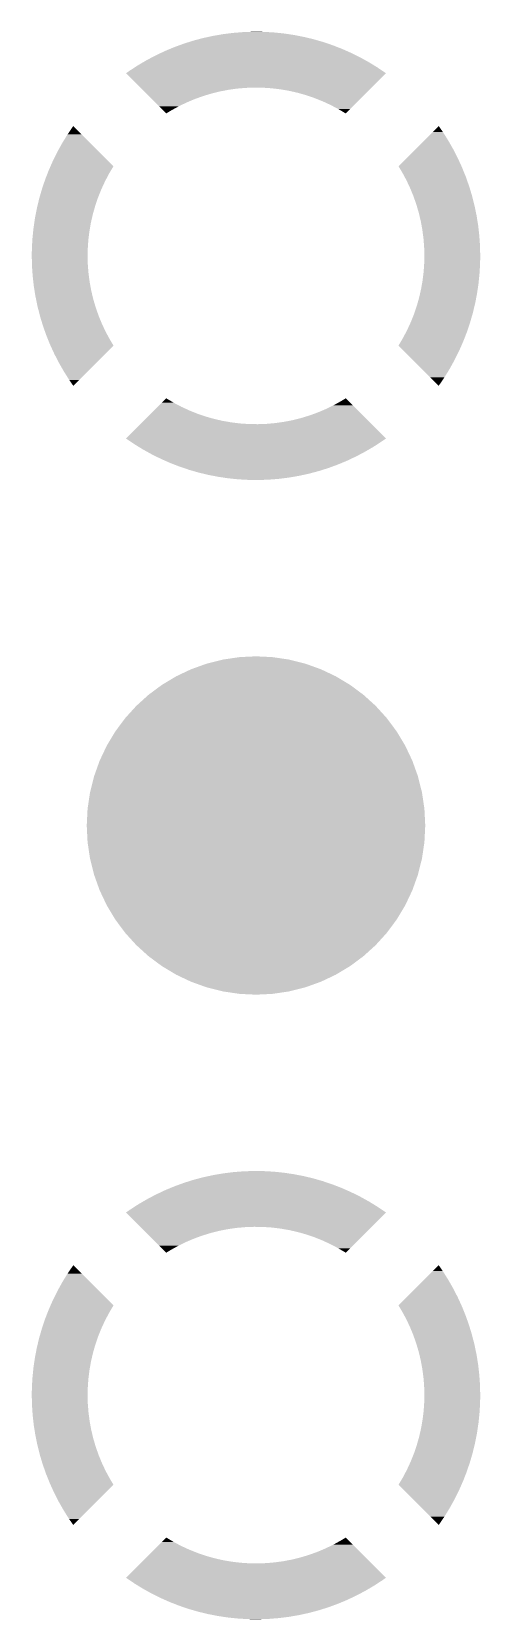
# Model space of a CAD drawing. Extents: x 295 to 953, y 10 to 290.
# Drawn here: x 513.06 to 515.06, y 168.39 to 175.47 of the extents above; entities that cross this region are included whole.
import ezdxf

# ---------------------------------------------------------------- set-up
doc = ezdxf.new("R2010")
doc.units = 0
doc.header["$LTSCALE"] = 5
doc.header["$MEASUREMENT"] = 0
doc.layers.get('0').update_dxf_attribs({"linetype": 'CONTINUOUS', "lineweight": 25})

msp = doc.modelspace()

# ---------------------------------------------------------------- linework, layer by layer
at = {"const_width": 0.7544}
msp.add_lwpolyline([(513.6825, 171.9333, 1), (514.4369, 171.9333, 1)], format="xyb", close=True, dxfattribs=at)
for points in [[(513.6947, 175.4038), (513.7199, 175.413), (514.424, 175.4038), (514.4002, 175.413)], [(513.7199, 175.413), (513.737, 175.4193), (514.4002, 175.413), (514.3816, 175.4193)], [(513.737, 175.4193), (513.7627, 175.4274), (514.3816, 175.4193), (514.3575, 175.4274)], [(513.7627, 175.4274), (513.78, 175.4329), (514.3575, 175.4274), (514.3385, 175.4329)], [(513.78, 175.4329), (513.8062, 175.4399), (514.3385, 175.4329), (514.3142, 175.4399)], [(513.8062, 175.4399), (513.8235, 175.4445), (514.3142, 175.4399), (514.2948, 175.4445)], [(513.8235, 175.4445), (513.8502, 175.4503), (514.2948, 175.4445), (514.2703, 175.4503)], [(513.8502, 175.4503), (513.8675, 175.4541), (514.2703, 175.4503), (514.2505, 175.4541)], [(513.8675, 175.4541), (513.8947, 175.4588), (514.2505, 175.4541), (514.2261, 175.4588)], [(513.8947, 175.4588), (513.9119, 175.4618), (514.2261, 175.4588), (514.2057, 175.4618)], [(513.9119, 175.4618), (513.9399, 175.4653), (514.2057, 175.4618), (514.1815, 175.4653)], [(513.9399, 175.4653), (513.9567, 175.4675), (514.1815, 175.4653), (514.1603, 175.4675)], [(513.9567, 175.4675), (513.9858, 175.4698), (514.1603, 175.4675), (514.1367, 175.4698)], [(513.9858, 175.4698), (514.0016, 175.4711), (514.1367, 175.4698), (514.1133, 175.4711)], [(514.0016, 175.4711), (514.0347, 175.4723), (514.1133, 175.4711), (514.0917, 175.4723)], [(514.0347, 175.4723), (514.0466, 175.4727), (514.0917, 175.4723), (514.0466, 175.4727)], [(513.5566, 175.3367), (513.5726, 175.346), (514.5632, 175.3367), (514.5463, 175.346)], [(513.5726, 175.346), (513.5961, 175.3585), (514.5463, 175.346), (514.5238, 175.3585)], [(513.5961, 175.3585), (513.6124, 175.3671), (514.5238, 175.3585), (514.5064, 175.3671)], [(513.6124, 175.3671), (513.6365, 175.3785), (514.5064, 175.3671), (514.4834, 175.3785)], [(513.6365, 175.3785), (513.6531, 175.3864), (514.4834, 175.3785), (514.4656, 175.3864)], [(513.6531, 175.3864), (513.6778, 175.3967), (514.4656, 175.3864), (514.4422, 175.3967)], [(513.6778, 175.3967), (513.6947, 175.4038), (514.4422, 175.3967), (514.424, 175.4038)], [(513.4805, 175.2878), (513.4959, 175.2986), (514.6389, 175.2878), (514.623, 175.2986)], [(513.5445, 175.2238), (513.4805, 175.2878), (514.5749, 175.2238), (514.6389, 175.2878)], [(513.4959, 175.2986), (513.5182, 175.3131), (514.623, 175.2986), (514.6016, 175.3131)], [(513.5182, 175.3131), (513.5337, 175.3232), (514.6016, 175.3131), (514.5852, 175.3232)], [(513.5337, 175.3232), (513.5566, 175.3367), (514.5852, 175.3232), (514.5632, 175.3367)], [(513.5459, 175.2224), (513.5445, 175.2238), (514.0128, 175.2224), (514.0518, 175.2238)], [(513.5493, 175.219), (513.5459, 175.2224), (513.9739, 175.219), (514.0128, 175.2224)], [(513.5548, 175.2135), (513.5493, 175.219), (513.9352, 175.2135), (513.9739, 175.219)], [(513.5623, 175.206), (513.5548, 175.2135), (513.8969, 175.206), (513.9352, 175.2135)], [(513.5717, 175.1965), (513.5623, 175.206), (513.859, 175.1965), (513.8969, 175.206)], [(514.0909, 175.2232), (514.0518, 175.2238), (514.5743, 175.2232), (514.5749, 175.2238)], [(514.1298, 175.2206), (514.0909, 175.2232), (514.5717, 175.2206), (514.5743, 175.2232)], [(514.1686, 175.2159), (514.1298, 175.2206), (514.567, 175.2159), (514.5717, 175.2206)], [(514.2071, 175.2093), (514.1686, 175.2159), (514.5604, 175.2093), (514.567, 175.2159)], [(514.2452, 175.2006), (514.2071, 175.2093), (514.5517, 175.2006), (514.5604, 175.2093)], [(514.2827, 175.19), (514.2452, 175.2006), (514.5411, 175.19), (514.5517, 175.2006)], [(513.5831, 175.1851), (513.5717, 175.1965), (513.8217, 175.1851), (513.859, 175.1965)], [(513.5965, 175.1718), (513.5831, 175.1851), (513.785, 175.1718), (513.8217, 175.1851)], [(513.6117, 175.1566), (513.5965, 175.1718), (513.749, 175.1566), (513.785, 175.1718)], [(513.6288, 175.1395), (513.6117, 175.1566), (513.7139, 175.1395), (513.749, 175.1566)], [(513.6477, 175.1206), (513.6288, 175.1395), (513.6797, 175.1206), (513.7139, 175.1395)], [(514.3197, 175.1774), (514.2827, 175.19), (514.5285, 175.1774), (514.5411, 175.19)], [(514.356, 175.1629), (514.3197, 175.1774), (514.514, 175.1629), (514.5285, 175.1774)], [(514.3914, 175.1466), (514.356, 175.1629), (514.4977, 175.1466), (514.514, 175.1629)], [(514.426, 175.1284), (514.3914, 175.1466), (514.4795, 175.1284), (514.4977, 175.1466)], [(513.6598, 175.1085), (513.6477, 175.1206), (513.6598, 175.1085), (513.6797, 175.1206)], [(514.4596, 175.1085), (514.426, 175.1284), (514.4596, 175.1085), (514.4795, 175.1284)], [(513.1963, 174.9768), (513.2199, 175.0152), (513.3209, 174.9768), (513.2825, 175.0152)], [(513.2199, 175.0152), (513.2452, 175.0525), (513.2825, 175.0152), (513.2452, 175.0525)], [(514.8098, 174.9881), (514.8479, 175.0262), (514.9164, 174.9881), (514.8923, 175.0262)], [(514.8479, 175.0262), (514.8742, 175.0525), (514.8923, 175.0262), (514.8742, 175.0525)], [(513.1545, 174.897), (513.1745, 174.9374), (513.4007, 174.897), (513.3603, 174.9374)], [(513.1745, 174.9374), (513.1963, 174.9768), (513.3603, 174.9374), (513.3209, 174.9768)], [(514.7305, 174.9089), (514.7706, 174.949), (514.9593, 174.9089), (514.9387, 174.949)], [(514.7706, 174.949), (514.8098, 174.9881), (514.9387, 174.949), (514.9164, 174.9881)], [(513.13, 174.8396), (513.1363, 174.8558), (513.4046, 174.8396), (513.4142, 174.8558)], [(513.1363, 174.8558), (513.144, 174.8732), (513.4142, 174.8558), (513.4245, 174.8732)], [(513.144, 174.8732), (513.1545, 174.897), (513.4245, 174.8732), (513.4007, 174.897)], [(514.6949, 174.8732), (514.7305, 174.9089), (514.9756, 174.8732), (514.9593, 174.9089)], [(514.6981, 174.8679), (514.6949, 174.8732), (514.978, 174.8679), (514.9756, 174.8732)], [(514.7109, 174.8465), (514.6981, 174.8679), (514.9866, 174.8465), (514.978, 174.8679)], [(513.1056, 174.7711), (513.117, 174.805), (513.3708, 174.7711), (513.3864, 174.805)], [(513.117, 174.805), (513.12, 174.8138), (513.3864, 174.805), (513.391, 174.8138)], [(513.12, 174.8138), (513.13, 174.8396), (513.391, 174.8138), (513.4046, 174.8396)], [(514.7219, 174.8261), (514.7109, 174.8465), (514.9949, 174.8261), (514.9866, 174.8465)], [(514.7295, 174.8121), (514.7219, 174.8261), (514.9998, 174.8121), (514.9949, 174.8261)], [(514.743, 174.7836), (514.7295, 174.8121), (515.0098, 174.7836), (514.9998, 174.8121)], [(514.7462, 174.7768), (514.743, 174.7836), (515.0119, 174.7768), (515.0098, 174.7836)], [(514.761, 174.7407), (514.7462, 174.7768), (515.0228, 174.7407), (515.0119, 174.7768)], [(513.0856, 174.6963), (513.0931, 174.7278), (513.343, 174.6963), (513.3537, 174.7278)], [(513.0931, 174.7278), (513.0947, 174.7333), (513.3537, 174.7278), (513.3556, 174.7333)], [(513.0947, 174.7333), (513.1052, 174.7696), (513.3556, 174.7333), (513.3701, 174.7696)], [(513.1052, 174.7696), (513.1056, 174.7711), (513.3701, 174.7696), (513.3708, 174.7711)], [(514.7611, 174.7404), (514.761, 174.7407), (515.0228, 174.7404), (515.0228, 174.7407)], [(514.774, 174.7038), (514.7611, 174.7404), (515.0321, 174.7038), (515.0228, 174.7404)], [(513.0714, 174.6207), (513.0742, 174.6397), (513.3237, 174.6207), (513.3281, 174.6397)], [(513.0742, 174.6397), (513.0778, 174.6588), (513.3281, 174.6397), (513.3324, 174.6588)], [(513.0778, 174.6588), (513.0827, 174.684), (513.3324, 174.6588), (513.3395, 174.684)], [(513.0827, 174.684), (513.0856, 174.6963), (513.3395, 174.684), (513.343, 174.6963)], [(514.7761, 174.6967), (514.774, 174.7038), (515.0339, 174.6967), (515.0321, 174.7038)], [(514.785, 174.6664), (514.7761, 174.6967), (515.0401, 174.6664), (515.0339, 174.6967)], [(514.7883, 174.6526), (514.785, 174.6664), (515.043, 174.6526), (515.0401, 174.6664)], [(514.7941, 174.6284), (514.7883, 174.6526), (515.0468, 174.6284), (515.043, 174.6526)], [(513.0632, 174.5503), (513.0664, 174.5822), (513.3132, 174.5503), (513.3171, 174.5822)], [(513.0664, 174.5822), (513.0677, 174.5951), (513.3171, 174.5822), (513.3193, 174.5951)], [(513.0677, 174.5951), (513.0714, 174.6207), (513.3193, 174.5951), (513.3237, 174.6207)], [(514.7978, 174.6081), (514.7941, 174.6284), (515.0501, 174.6081), (515.0468, 174.6284)], [(514.8011, 174.59), (514.7978, 174.6081), (515.0521, 174.59), (515.0501, 174.6081)], [(514.8046, 174.5633), (514.8011, 174.59), (515.0551, 174.5633), (515.0521, 174.59)], [(513.0602, 174.4733), (513.0607, 174.5045), (513.3091, 174.4733), (513.3098, 174.5045)], [(513.0607, 174.5053), (513.0628, 174.5434), (513.3098, 174.5053), (513.3124, 174.5434)], [(513.0607, 174.5045), (513.0607, 174.5053), (513.3098, 174.5045), (513.3098, 174.5053)], [(513.0628, 174.5434), (513.0632, 174.5503), (513.3124, 174.5434), (513.3132, 174.5503)], [(514.8062, 174.5513), (514.8046, 174.5633), (515.0559, 174.5513), (515.0551, 174.5633)], [(514.8088, 174.5184), (514.8062, 174.5513), (515.0582, 174.5184), (515.0559, 174.5513)], [(514.8092, 174.5123), (514.8088, 174.5184), (515.0583, 174.5123), (515.0582, 174.5184)], [(514.8103, 174.4733), (514.8092, 174.5123), (515.0592, 174.4733), (515.0583, 174.5123)], [(513.0611, 174.4343), (513.0602, 174.4733), (513.3101, 174.4343), (513.3091, 174.4733)], [(513.0612, 174.4283), (513.0611, 174.4343), (513.3106, 174.4283), (513.3101, 174.4343)], [(513.0635, 174.3953), (513.0612, 174.4283), (513.3132, 174.3953), (513.3106, 174.4283)], [(514.807, 174.4032), (514.8096, 174.4413), (515.0566, 174.4032), (515.0587, 174.4413)], [(514.8096, 174.4421), (514.8103, 174.4733), (515.0587, 174.4421), (515.0592, 174.4733)], [(514.8096, 174.4413), (514.8096, 174.4421), (515.0587, 174.4413), (515.0587, 174.4421)], [(513.0643, 174.3833), (513.0635, 174.3953), (513.3148, 174.3833), (513.3132, 174.3953)], [(513.0673, 174.3566), (513.0643, 174.3833), (513.3183, 174.3566), (513.3148, 174.3833)], [(513.0693, 174.3385), (513.0673, 174.3566), (513.3216, 174.3385), (513.3183, 174.3566)], [(514.7956, 174.3259), (514.8001, 174.3515), (515.048, 174.3259), (515.0517, 174.3515)], [(514.8001, 174.3515), (514.8023, 174.3644), (515.0517, 174.3515), (515.053, 174.3644)], [(514.8023, 174.3644), (514.8062, 174.3963), (515.053, 174.3644), (515.0562, 174.3963)], [(514.8062, 174.3963), (514.807, 174.4032), (515.0562, 174.3963), (515.0566, 174.4032)], [(513.0726, 174.3182), (513.0693, 174.3385), (513.3253, 174.3182), (513.3216, 174.3385)], [(513.0764, 174.294), (513.0726, 174.3182), (513.3311, 174.294), (513.3253, 174.3182)], [(513.0793, 174.2802), (513.0764, 174.294), (513.3344, 174.2802), (513.3311, 174.294)], [(514.7799, 174.2626), (514.787, 174.2878), (515.0367, 174.2626), (515.0416, 174.2878)], [(514.787, 174.2878), (514.7913, 174.3069), (515.0416, 174.2878), (515.0452, 174.3069)], [(514.7913, 174.3069), (514.7956, 174.3259), (515.0452, 174.3069), (515.048, 174.3259)], [(513.0855, 174.2499), (513.0793, 174.2802), (513.3433, 174.2499), (513.3344, 174.2802)], [(513.0873, 174.2428), (513.0855, 174.2499), (513.3454, 174.2428), (513.3433, 174.2499)], [(513.0966, 174.2062), (513.0873, 174.2428), (513.3583, 174.2062), (513.3454, 174.2428)], [(514.7493, 174.177), (514.7638, 174.2133), (515.0142, 174.177), (515.0247, 174.2133)], [(514.7638, 174.2133), (514.7657, 174.2188), (515.0247, 174.2133), (515.0262, 174.2188)], [(514.7657, 174.2188), (514.7764, 174.2503), (515.0262, 174.2188), (515.0338, 174.2503)], [(514.7764, 174.2503), (514.7799, 174.2626), (515.0338, 174.2503), (515.0367, 174.2626)], [(513.0966, 174.2059), (513.0966, 174.2062), (513.3584, 174.2059), (513.3583, 174.2062)], [(513.1075, 174.1698), (513.0966, 174.2059), (513.3732, 174.1698), (513.3584, 174.2059)], [(513.1096, 174.163), (513.1075, 174.1698), (513.3764, 174.163), (513.3732, 174.1698)], [(513.1196, 174.1345), (513.1096, 174.163), (513.3899, 174.1345), (513.3764, 174.163)], [(514.7284, 174.1328), (514.733, 174.1416), (514.9994, 174.1328), (515.0023, 174.1416)], [(514.733, 174.1416), (514.7486, 174.1755), (515.0023, 174.1416), (515.0138, 174.1755)], [(514.7486, 174.1755), (514.7493, 174.177), (515.0138, 174.1755), (515.0142, 174.177)], [(513.1245, 174.1205), (513.1196, 174.1345), (513.3975, 174.1205), (513.3899, 174.1345)], [(513.1328, 174.1001), (513.1245, 174.1205), (513.4085, 174.1001), (513.3975, 174.1205)], [(513.1414, 174.0787), (513.1328, 174.1001), (513.4213, 174.0787), (513.4085, 174.1001)], [(513.1438, 174.0734), (513.1414, 174.0787), (513.4245, 174.0734), (513.4213, 174.0787)], [(513.1601, 174.0377), (513.1438, 174.0734), (513.3889, 174.0377), (513.4245, 174.0734)], [(514.6949, 174.0734), (514.7052, 174.0908), (514.9754, 174.0734), (514.9831, 174.0908)], [(514.7187, 174.0496), (514.6949, 174.0734), (514.9649, 174.0496), (514.9754, 174.0734)], [(514.7052, 174.0908), (514.7148, 174.107), (514.9831, 174.0908), (514.9894, 174.107)], [(514.7148, 174.107), (514.7284, 174.1328), (514.9894, 174.107), (514.9994, 174.1328)], [(513.1806, 173.9976), (513.1601, 174.0377), (513.3488, 173.9976), (513.3889, 174.0377)], [(513.203, 173.9585), (513.1806, 173.9976), (513.3096, 173.9585), (513.3488, 173.9976)], [(514.7591, 174.0092), (514.7187, 174.0496), (514.9449, 174.0092), (514.9649, 174.0496)], [(514.7985, 173.9698), (514.7591, 174.0092), (514.9231, 173.9698), (514.9449, 174.0092)], [(513.2271, 173.9204), (513.203, 173.9585), (513.2715, 173.9204), (513.3096, 173.9585)], [(514.8369, 173.9314), (514.7985, 173.9698), (514.8995, 173.9314), (514.9231, 173.9698)], [(514.8742, 173.8941), (514.8369, 173.9314), (514.8742, 173.8941), (514.8995, 173.9314)], [(513.2452, 173.8941), (513.2271, 173.9204), (513.2452, 173.8941), (513.2715, 173.9204)], [(513.6054, 173.7837), (513.6217, 173.8), (513.7634, 173.7837), (513.7279, 173.8)], [(513.6217, 173.8), (513.6399, 173.8182), (513.7279, 173.8), (513.6934, 173.8182)], [(513.6399, 173.8182), (513.6598, 173.8381), (513.6934, 173.8182), (513.6598, 173.8381)], [(514.3344, 173.7748), (514.3704, 173.79), (514.5229, 173.7748), (514.5077, 173.79)], [(514.3704, 173.79), (514.4055, 173.8071), (514.5077, 173.79), (514.4906, 173.8071)], [(514.4055, 173.8071), (514.4397, 173.826), (514.4906, 173.8071), (514.4717, 173.826)], [(514.4397, 173.826), (514.4596, 173.8381), (514.4717, 173.826), (514.4596, 173.8381)], [(513.4804, 173.6588), (513.5444, 173.7228), (514.6389, 173.6588), (514.5749, 173.7228)], [(513.5444, 173.7228), (513.5451, 173.7234), (514.0676, 173.7228), (514.0285, 173.7234)], [(513.5451, 173.7234), (513.5477, 173.726), (514.0285, 173.7234), (513.9896, 173.726)], [(513.5477, 173.726), (513.5524, 173.7307), (513.9896, 173.726), (513.9508, 173.7307)], [(513.5524, 173.7307), (513.559, 173.7373), (513.9508, 173.7307), (513.9123, 173.7373)], [(513.559, 173.7373), (513.5677, 173.746), (513.9123, 173.7373), (513.8742, 173.746)], [(513.5677, 173.746), (513.5783, 173.7566), (513.8742, 173.746), (513.8367, 173.7566)], [(513.5783, 173.7566), (513.5909, 173.7692), (513.8367, 173.7566), (513.7997, 173.7692)], [(513.5909, 173.7692), (513.6054, 173.7837), (513.7997, 173.7692), (513.7634, 173.7837)], [(514.0676, 173.7228), (514.1066, 173.7242), (514.5749, 173.7228), (514.5735, 173.7242)], [(514.1066, 173.7242), (514.1455, 173.7277), (514.5735, 173.7242), (514.5701, 173.7277)], [(514.1455, 173.7277), (514.1841, 173.7331), (514.5701, 173.7277), (514.5646, 173.7331)], [(514.1841, 173.7331), (514.2225, 173.7406), (514.5646, 173.7331), (514.5571, 173.7406)], [(514.2225, 173.7406), (514.2604, 173.7501), (514.5571, 173.7406), (514.5477, 173.7501)], [(514.2604, 173.7501), (514.2977, 173.7615), (514.5477, 173.7501), (514.5362, 173.7615)], [(514.2977, 173.7615), (514.3344, 173.7748), (514.5362, 173.7615), (514.5229, 173.7748)], [(513.4964, 173.648), (513.4804, 173.6588), (514.6234, 173.648), (514.6389, 173.6588)], [(513.5178, 173.6335), (513.4964, 173.648), (514.6012, 173.6335), (514.6234, 173.648)], [(513.5342, 173.6234), (513.5178, 173.6335), (514.5857, 173.6234), (514.6012, 173.6335)], [(513.5562, 173.6099), (513.5342, 173.6234), (514.5627, 173.6099), (514.5857, 173.6234)], [(513.5731, 173.6006), (513.5562, 173.6099), (514.5468, 173.6006), (514.5627, 173.6099)], [(513.5956, 173.5881), (513.5731, 173.6006), (514.5233, 173.5881), (514.5468, 173.6006)], [(513.613, 173.5795), (513.5956, 173.5881), (514.507, 173.5795), (514.5233, 173.5881)], [(513.636, 173.5681), (513.613, 173.5795), (514.4829, 173.5681), (514.507, 173.5795)], [(513.6538, 173.5602), (513.636, 173.5681), (514.4663, 173.5602), (514.4829, 173.5681)], [(513.6772, 173.5499), (513.6538, 173.5602), (514.4416, 173.5499), (514.4663, 173.5602)], [(513.6954, 173.5428), (513.6772, 173.5499), (514.4247, 173.5428), (514.4416, 173.5499)], [(513.7192, 173.5336), (513.6954, 173.5428), (514.3995, 173.5336), (514.4247, 173.5428)], [(513.7378, 173.5273), (513.7192, 173.5336), (514.3824, 173.5273), (514.3995, 173.5336)], [(513.7619, 173.5192), (513.7378, 173.5273), (514.3567, 173.5192), (514.3824, 173.5273)], [(513.7809, 173.5137), (513.7619, 173.5192), (514.3394, 173.5137), (514.3567, 173.5192)], [(513.8052, 173.5068), (513.7809, 173.5137), (514.3132, 173.5068), (514.3394, 173.5137)], [(513.8246, 173.5021), (513.8052, 173.5068), (514.2959, 173.5021), (514.3132, 173.5068)], [(513.849, 173.4963), (513.8246, 173.5021), (514.2692, 173.4963), (514.2959, 173.5021)], [(513.8689, 173.4925), (513.849, 173.4963), (514.2518, 173.4925), (514.2692, 173.4963)], [(513.8933, 173.4878), (513.8689, 173.4925), (514.2246, 173.4878), (514.2518, 173.4925)], [(513.9137, 173.4848), (513.8933, 173.4878), (514.2074, 173.4848), (514.2246, 173.4878)], [(513.9379, 173.4813), (513.9137, 173.4848), (514.1795, 173.4813), (514.2074, 173.4848)], [(513.9591, 173.4791), (513.9379, 173.4813), (514.1627, 173.4791), (514.1795, 173.4813)], [(513.9827, 173.4768), (513.9591, 173.4791), (514.1336, 173.4768), (514.1627, 173.4791)], [(514.0061, 173.4755), (513.9827, 173.4768), (514.1178, 173.4755), (514.1336, 173.4768)], [(514.0277, 173.4743), (514.0061, 173.4755), (514.0847, 173.4743), (514.1178, 173.4755)], [(514.0728, 173.4739), (514.0277, 173.4743), (514.0728, 173.4739), (514.0847, 173.4743)], [(513.9399, 170.3853), (513.9567, 170.3875), (514.1815, 170.3853), (514.1603, 170.3875)], [(513.9567, 170.3875), (513.9858, 170.3898), (514.1603, 170.3875), (514.1367, 170.3898)], [(513.9858, 170.3898), (514.0016, 170.3911), (514.1367, 170.3898), (514.1133, 170.3911)], [(514.0016, 170.3911), (514.0347, 170.3923), (514.1133, 170.3911), (514.0917, 170.3923)], [(514.0347, 170.3923), (514.0466, 170.3927), (514.0917, 170.3923), (514.0466, 170.3927)], [(513.6531, 170.3064), (513.6778, 170.3167), (514.4656, 170.3064), (514.4422, 170.3167)], [(513.6778, 170.3167), (513.6947, 170.3238), (514.4422, 170.3167), (514.424, 170.3238)], [(513.6947, 170.3238), (513.7199, 170.333), (514.424, 170.3238), (514.4002, 170.333)], [(513.7199, 170.333), (513.737, 170.3393), (514.4002, 170.333), (514.3816, 170.3393)], [(513.737, 170.3393), (513.7627, 170.3474), (514.3816, 170.3393), (514.3575, 170.3474)], [(513.7627, 170.3474), (513.78, 170.3529), (514.3575, 170.3474), (514.3385, 170.3529)], [(513.78, 170.3529), (513.8062, 170.3599), (514.3385, 170.3529), (514.3142, 170.3599)], [(513.8062, 170.3599), (513.8235, 170.3645), (514.3142, 170.3599), (514.2948, 170.3645)], [(513.8235, 170.3645), (513.8502, 170.3703), (514.2948, 170.3645), (514.2703, 170.3703)], [(513.8502, 170.3703), (513.8675, 170.3741), (514.2703, 170.3703), (514.2505, 170.3741)], [(513.8675, 170.3741), (513.8947, 170.3788), (514.2505, 170.3741), (514.2261, 170.3788)], [(513.8947, 170.3788), (513.9119, 170.3818), (514.2261, 170.3788), (514.2057, 170.3818)], [(513.9119, 170.3818), (513.9399, 170.3853), (514.2057, 170.3818), (514.1815, 170.3853)], [(513.5337, 170.2432), (513.5566, 170.2567), (514.5852, 170.2432), (514.5632, 170.2567)], [(513.5566, 170.2567), (513.5726, 170.266), (514.5632, 170.2567), (514.5463, 170.266)], [(513.5726, 170.266), (513.5961, 170.2785), (514.5463, 170.266), (514.5238, 170.2785)], [(513.5961, 170.2785), (513.6124, 170.2871), (514.5238, 170.2785), (514.5064, 170.2871)], [(513.6124, 170.2871), (513.6365, 170.2985), (514.5064, 170.2871), (514.4834, 170.2985)], [(513.6365, 170.2985), (513.6531, 170.3064), (514.4834, 170.2985), (514.4656, 170.3064)], [(513.4805, 170.2078), (513.4959, 170.2186), (514.6389, 170.2078), (514.623, 170.2186)], [(513.5445, 170.1438), (513.4805, 170.2078), (514.5749, 170.1438), (514.6389, 170.2078)], [(513.4959, 170.2186), (513.5182, 170.2331), (514.623, 170.2186), (514.6016, 170.2331)], [(513.5182, 170.2331), (513.5337, 170.2432), (514.6016, 170.2331), (514.5852, 170.2432)], [(513.5459, 170.1424), (513.5445, 170.1438), (514.0128, 170.1424), (514.0518, 170.1438)], [(513.5493, 170.139), (513.5459, 170.1424), (513.9739, 170.139), (514.0128, 170.1424)], [(513.5548, 170.1335), (513.5493, 170.139), (513.9352, 170.1335), (513.9739, 170.139)], [(513.5623, 170.126), (513.5548, 170.1335), (513.8969, 170.126), (513.9352, 170.1335)], [(513.5717, 170.1165), (513.5623, 170.126), (513.859, 170.1165), (513.8969, 170.126)], [(513.5831, 170.1051), (513.5717, 170.1165), (513.8217, 170.1051), (513.859, 170.1165)], [(513.5965, 170.0918), (513.5831, 170.1051), (513.785, 170.0918), (513.8217, 170.1051)], [(514.0909, 170.1432), (514.0518, 170.1438), (514.5743, 170.1432), (514.5749, 170.1438)], [(514.1298, 170.1406), (514.0909, 170.1432), (514.5717, 170.1406), (514.5743, 170.1432)], [(514.1686, 170.1359), (514.1298, 170.1406), (514.567, 170.1359), (514.5717, 170.1406)], [(514.2071, 170.1293), (514.1686, 170.1359), (514.5604, 170.1293), (514.567, 170.1359)], [(514.2452, 170.1206), (514.2071, 170.1293), (514.5517, 170.1206), (514.5604, 170.1293)], [(514.2827, 170.11), (514.2452, 170.1206), (514.5411, 170.11), (514.5517, 170.1206)], [(514.3197, 170.0974), (514.2827, 170.11), (514.5285, 170.0974), (514.5411, 170.11)], [(513.6117, 170.0766), (513.5965, 170.0918), (513.749, 170.0766), (513.785, 170.0918)], [(513.6288, 170.0595), (513.6117, 170.0766), (513.7139, 170.0595), (513.749, 170.0766)], [(513.6477, 170.0406), (513.6288, 170.0595), (513.6797, 170.0406), (513.7139, 170.0595)], [(513.6598, 170.0285), (513.6477, 170.0406), (513.6598, 170.0285), (513.6797, 170.0406)], [(514.356, 170.0829), (514.3197, 170.0974), (514.514, 170.0829), (514.5285, 170.0974)], [(514.3914, 170.0666), (514.356, 170.0829), (514.4977, 170.0666), (514.514, 170.0829)], [(514.426, 170.0484), (514.3914, 170.0666), (514.4795, 170.0484), (514.4977, 170.0666)], [(514.4596, 170.0285), (514.426, 170.0484), (514.4596, 170.0285), (514.4795, 170.0484)], [(513.2199, 169.9352), (513.2452, 169.9725), (513.2825, 169.9352), (513.2452, 169.9725)], [(514.8479, 169.9462), (514.8742, 169.9725), (514.8923, 169.9462), (514.8742, 169.9725)], [(513.1745, 169.8574), (513.1963, 169.8968), (513.3603, 169.8574), (513.3209, 169.8968)], [(513.1963, 169.8968), (513.2199, 169.9352), (513.3209, 169.8968), (513.2825, 169.9352)], [(514.7706, 169.869), (514.8098, 169.9081), (514.9387, 169.869), (514.9164, 169.9081)], [(514.8098, 169.9081), (514.8479, 169.9462), (514.9164, 169.9081), (514.8923, 169.9462)], [(513.1545, 169.817), (513.1745, 169.8574), (513.4007, 169.817), (513.3603, 169.8574)], [(514.6949, 169.7932), (514.7305, 169.8289), (514.9756, 169.7932), (514.9593, 169.8289)], [(514.7305, 169.8289), (514.7706, 169.869), (514.9593, 169.8289), (514.9387, 169.869)], [(513.12, 169.7338), (513.13, 169.7596), (513.391, 169.7338), (513.4046, 169.7596)], [(513.13, 169.7596), (513.1363, 169.7758), (513.4046, 169.7596), (513.4142, 169.7758)], [(513.1363, 169.7758), (513.144, 169.7932), (513.4142, 169.7758), (513.4245, 169.7932)], [(513.144, 169.7932), (513.1545, 169.817), (513.4245, 169.7932), (513.4007, 169.817)], [(514.6981, 169.7879), (514.6949, 169.7932), (514.978, 169.7879), (514.9756, 169.7932)], [(514.7109, 169.7665), (514.6981, 169.7879), (514.9866, 169.7665), (514.978, 169.7879)], [(514.7219, 169.7461), (514.7109, 169.7665), (514.9949, 169.7461), (514.9866, 169.7665)], [(513.0947, 169.6533), (513.1052, 169.6896), (513.3556, 169.6533), (513.3701, 169.6896)], [(513.1052, 169.6896), (513.1056, 169.6911), (513.3701, 169.6896), (513.3708, 169.6911)], [(513.1056, 169.6911), (513.117, 169.725), (513.3708, 169.6911), (513.3864, 169.725)], [(513.117, 169.725), (513.12, 169.7338), (513.3864, 169.725), (513.391, 169.7338)], [(514.7295, 169.7321), (514.7219, 169.7461), (514.9998, 169.7321), (514.9949, 169.7461)], [(514.743, 169.7036), (514.7295, 169.7321), (515.0098, 169.7036), (514.9998, 169.7321)], [(514.7462, 169.6968), (514.743, 169.7036), (515.0119, 169.6968), (515.0098, 169.7036)], [(514.761, 169.6607), (514.7462, 169.6968), (515.0228, 169.6607), (515.0119, 169.6968)], [(513.0827, 169.604), (513.0856, 169.6163), (513.3395, 169.604), (513.343, 169.6163)], [(513.0856, 169.6163), (513.0931, 169.6478), (513.343, 169.6163), (513.3537, 169.6478)], [(513.0931, 169.6478), (513.0947, 169.6533), (513.3537, 169.6478), (513.3556, 169.6533)], [(514.7611, 169.6604), (514.761, 169.6607), (515.0228, 169.6604), (515.0228, 169.6607)], [(514.774, 169.6238), (514.7611, 169.6604), (515.0321, 169.6238), (515.0228, 169.6604)], [(514.7761, 169.6167), (514.774, 169.6238), (515.0339, 169.6167), (515.0321, 169.6238)], [(514.785, 169.5864), (514.7761, 169.6167), (515.0401, 169.5864), (515.0339, 169.6167)], [(513.0677, 169.5151), (513.0714, 169.5407), (513.3193, 169.5151), (513.3237, 169.5407)], [(513.0714, 169.5407), (513.0742, 169.5597), (513.3237, 169.5407), (513.3281, 169.5597)], [(513.0742, 169.5597), (513.0778, 169.5788), (513.3281, 169.5597), (513.3324, 169.5788)], [(513.0778, 169.5788), (513.0827, 169.604), (513.3324, 169.5788), (513.3395, 169.604)], [(514.7883, 169.5726), (514.785, 169.5864), (515.043, 169.5726), (515.0401, 169.5864)], [(514.7941, 169.5484), (514.7883, 169.5726), (515.0468, 169.5484), (515.043, 169.5726)], [(514.7978, 169.5281), (514.7941, 169.5484), (515.0501, 169.5281), (515.0468, 169.5484)], [(513.0628, 169.4634), (513.0632, 169.4703), (513.3124, 169.4634), (513.3132, 169.4703)], [(513.0632, 169.4703), (513.0664, 169.5022), (513.3132, 169.4703), (513.3171, 169.5022)], [(513.0664, 169.5022), (513.0677, 169.5151), (513.3171, 169.5022), (513.3193, 169.5151)], [(514.8011, 169.51), (514.7978, 169.5281), (515.0521, 169.51), (515.0501, 169.5281)], [(514.8046, 169.4833), (514.8011, 169.51), (515.0551, 169.4833), (515.0521, 169.51)], [(514.8062, 169.4713), (514.8046, 169.4833), (515.0559, 169.4713), (515.0551, 169.4833)], [(514.8088, 169.4384), (514.8062, 169.4713), (515.0582, 169.4384), (515.0559, 169.4713)], [(513.0602, 169.3933), (513.0607, 169.4245), (513.3091, 169.3933), (513.3098, 169.4245)], [(513.0607, 169.4253), (513.0628, 169.4634), (513.3098, 169.4253), (513.3124, 169.4634)], [(513.0607, 169.4245), (513.0607, 169.4253), (513.3098, 169.4245), (513.3098, 169.4253)], [(514.8092, 169.4323), (514.8088, 169.4384), (515.0583, 169.4323), (515.0582, 169.4384)], [(514.8103, 169.3933), (514.8092, 169.4323), (515.0592, 169.3933), (515.0583, 169.4323)], [(513.0611, 169.3543), (513.0602, 169.3933), (513.3101, 169.3543), (513.3091, 169.3933)], [(513.0612, 169.3483), (513.0611, 169.3543), (513.3106, 169.3483), (513.3101, 169.3543)], [(513.0635, 169.3153), (513.0612, 169.3483), (513.3132, 169.3153), (513.3106, 169.3483)], [(514.807, 169.3232), (514.8096, 169.3613), (515.0566, 169.3232), (515.0587, 169.3613)], [(514.8096, 169.3621), (514.8103, 169.3933), (515.0587, 169.3621), (515.0592, 169.3933)], [(514.8096, 169.3613), (514.8096, 169.3621), (515.0587, 169.3613), (515.0587, 169.3621)], [(513.0643, 169.3033), (513.0635, 169.3153), (513.3148, 169.3033), (513.3132, 169.3153)], [(513.0673, 169.2766), (513.0643, 169.3033), (513.3183, 169.2766), (513.3148, 169.3033)], [(513.0693, 169.2585), (513.0673, 169.2766), (513.3216, 169.2585), (513.3183, 169.2766)], [(513.0726, 169.2382), (513.0693, 169.2585), (513.3253, 169.2382), (513.3216, 169.2585)], [(514.7956, 169.2459), (514.8001, 169.2715), (515.048, 169.2459), (515.0517, 169.2715)], [(514.8001, 169.2715), (514.8023, 169.2844), (515.0517, 169.2715), (515.053, 169.2844)], [(514.8023, 169.2844), (514.8062, 169.3163), (515.053, 169.2844), (515.0562, 169.3163)], [(514.8062, 169.3163), (514.807, 169.3232), (515.0562, 169.3163), (515.0566, 169.3232)], [(513.0764, 169.214), (513.0726, 169.2382), (513.3311, 169.214), (513.3253, 169.2382)], [(513.0793, 169.2002), (513.0764, 169.214), (513.3344, 169.2002), (513.3311, 169.214)], [(513.0855, 169.1699), (513.0793, 169.2002), (513.3433, 169.1699), (513.3344, 169.2002)], [(514.7799, 169.1826), (514.787, 169.2078), (515.0367, 169.1826), (515.0416, 169.2078)], [(514.787, 169.2078), (514.7913, 169.2269), (515.0416, 169.2078), (515.0452, 169.2269)], [(514.7913, 169.2269), (514.7956, 169.2459), (515.0452, 169.2269), (515.048, 169.2459)], [(513.0873, 169.1628), (513.0855, 169.1699), (513.3454, 169.1628), (513.3433, 169.1699)], [(513.0966, 169.1262), (513.0873, 169.1628), (513.3583, 169.1262), (513.3454, 169.1628)], [(513.0966, 169.1259), (513.0966, 169.1262), (513.3584, 169.1259), (513.3583, 169.1262)], [(513.1075, 169.0898), (513.0966, 169.1259), (513.3732, 169.0898), (513.3584, 169.1259)], [(514.7493, 169.097), (514.7638, 169.1333), (515.0142, 169.097), (515.0247, 169.1333)], [(514.7638, 169.1333), (514.7657, 169.1388), (515.0247, 169.1333), (515.0262, 169.1388)], [(514.7657, 169.1388), (514.7764, 169.1703), (515.0262, 169.1388), (515.0338, 169.1703)], [(514.7764, 169.1703), (514.7799, 169.1826), (515.0338, 169.1703), (515.0367, 169.1826)], [(513.1096, 169.083), (513.1075, 169.0898), (513.3764, 169.083), (513.3732, 169.0898)], [(513.1196, 169.0545), (513.1096, 169.083), (513.3899, 169.0545), (513.3764, 169.083)], [(513.1245, 169.0405), (513.1196, 169.0545), (513.3975, 169.0405), (513.3899, 169.0545)], [(514.7148, 169.027), (514.7284, 169.0528), (514.9894, 169.027), (514.9994, 169.0528)], [(514.7284, 169.0528), (514.733, 169.0616), (514.9994, 169.0528), (515.0023, 169.0616)], [(514.733, 169.0616), (514.7486, 169.0955), (515.0023, 169.0616), (515.0138, 169.0955)], [(514.7486, 169.0955), (514.7493, 169.097), (515.0138, 169.0955), (515.0142, 169.097)], [(513.1328, 169.0201), (513.1245, 169.0405), (513.4085, 169.0201), (513.3975, 169.0405)], [(513.1414, 168.9987), (513.1328, 169.0201), (513.4213, 168.9987), (513.4085, 169.0201)], [(513.1438, 168.9934), (513.1414, 168.9987), (513.4245, 168.9934), (513.4213, 168.9987)], [(513.1601, 168.9577), (513.1438, 168.9934), (513.3889, 168.9577), (513.4245, 168.9934)], [(514.6949, 168.9934), (514.7052, 169.0108), (514.9754, 168.9934), (514.9831, 169.0108)], [(514.7187, 168.9696), (514.6949, 168.9934), (514.9649, 168.9696), (514.9754, 168.9934)], [(514.7052, 169.0108), (514.7148, 169.027), (514.9831, 169.0108), (514.9894, 169.027)], [(513.1806, 168.9176), (513.1601, 168.9577), (513.3488, 168.9176), (513.3889, 168.9577)], [(513.203, 168.8785), (513.1806, 168.9176), (513.3096, 168.8785), (513.3488, 168.9176)], [(514.7591, 168.9292), (514.7187, 168.9696), (514.9449, 168.9292), (514.9649, 168.9696)], [(514.7985, 168.8898), (514.7591, 168.9292), (514.9231, 168.8898), (514.9449, 168.9292)], [(513.2271, 168.8404), (513.203, 168.8785), (513.2715, 168.8404), (513.3096, 168.8785)], [(513.2452, 168.8141), (513.2271, 168.8404), (513.2452, 168.8141), (513.2715, 168.8404)], [(514.8369, 168.8514), (514.7985, 168.8898), (514.8995, 168.8514), (514.9231, 168.8898)], [(514.8742, 168.8141), (514.8369, 168.8514), (514.8742, 168.8141), (514.8995, 168.8514)], [(513.5783, 168.6766), (513.5909, 168.6892), (513.8367, 168.6766), (513.7997, 168.6892)], [(513.5909, 168.6892), (513.6054, 168.7037), (513.7997, 168.6892), (513.7634, 168.7037)], [(513.6054, 168.7037), (513.6217, 168.72), (513.7634, 168.7037), (513.7279, 168.72)], [(513.6217, 168.72), (513.6399, 168.7382), (513.7279, 168.72), (513.6934, 168.7382)], [(513.6399, 168.7382), (513.6598, 168.7581), (513.6934, 168.7382), (513.6598, 168.7581)], [(514.2977, 168.6815), (514.3344, 168.6948), (514.5362, 168.6815), (514.5229, 168.6948)], [(514.3344, 168.6948), (514.3704, 168.71), (514.5229, 168.6948), (514.5077, 168.71)], [(514.3704, 168.71), (514.4055, 168.7271), (514.5077, 168.71), (514.4906, 168.7271)], [(514.4055, 168.7271), (514.4397, 168.746), (514.4906, 168.7271), (514.4717, 168.746)], [(514.4397, 168.746), (514.4596, 168.7581), (514.4717, 168.746), (514.4596, 168.7581)], [(513.4804, 168.5788), (513.5444, 168.6428), (514.6389, 168.5788), (514.5749, 168.6428)], [(513.5444, 168.6428), (513.5451, 168.6434), (514.0676, 168.6428), (514.0285, 168.6434)], [(513.5451, 168.6434), (513.5477, 168.646), (514.0285, 168.6434), (513.9896, 168.646)], [(513.5477, 168.646), (513.5524, 168.6507), (513.9896, 168.646), (513.9508, 168.6507)], [(513.5524, 168.6507), (513.559, 168.6573), (513.9508, 168.6507), (513.9123, 168.6573)], [(513.559, 168.6573), (513.5677, 168.666), (513.9123, 168.6573), (513.8742, 168.666)], [(513.5677, 168.666), (513.5783, 168.6766), (513.8742, 168.666), (513.8367, 168.6766)], [(514.0676, 168.6428), (514.1066, 168.6442), (514.5749, 168.6428), (514.5735, 168.6442)], [(514.1066, 168.6442), (514.1455, 168.6477), (514.5735, 168.6442), (514.5701, 168.6477)], [(514.1455, 168.6477), (514.1841, 168.6531), (514.5701, 168.6477), (514.5646, 168.6531)], [(514.1841, 168.6531), (514.2225, 168.6606), (514.5646, 168.6531), (514.5571, 168.6606)], [(514.2225, 168.6606), (514.2604, 168.6701), (514.5571, 168.6606), (514.5477, 168.6701)], [(514.2604, 168.6701), (514.2977, 168.6815), (514.5477, 168.6701), (514.5362, 168.6815)], [(513.4964, 168.568), (513.4804, 168.5788), (514.6234, 168.568), (514.6389, 168.5788)], [(513.5178, 168.5535), (513.4964, 168.568), (514.6012, 168.5535), (514.6234, 168.568)], [(513.5342, 168.5434), (513.5178, 168.5535), (514.5857, 168.5434), (514.6012, 168.5535)], [(513.5562, 168.5299), (513.5342, 168.5434), (514.5627, 168.5299), (514.5857, 168.5434)], [(513.5731, 168.5206), (513.5562, 168.5299), (514.5468, 168.5206), (514.5627, 168.5299)], [(513.5956, 168.5081), (513.5731, 168.5206), (514.5233, 168.5081), (514.5468, 168.5206)], [(513.613, 168.4995), (513.5956, 168.5081), (514.507, 168.4995), (514.5233, 168.5081)], [(513.636, 168.4881), (513.613, 168.4995), (514.4829, 168.4881), (514.507, 168.4995)], [(513.6538, 168.4802), (513.636, 168.4881), (514.4663, 168.4802), (514.4829, 168.4881)], [(513.6772, 168.4699), (513.6538, 168.4802), (514.4416, 168.4699), (514.4663, 168.4802)], [(513.6954, 168.4628), (513.6772, 168.4699), (514.4247, 168.4628), (514.4416, 168.4699)], [(513.7192, 168.4536), (513.6954, 168.4628), (514.3995, 168.4536), (514.4247, 168.4628)], [(513.7378, 168.4473), (513.7192, 168.4536), (514.3824, 168.4473), (514.3995, 168.4536)], [(513.7619, 168.4392), (513.7378, 168.4473), (514.3567, 168.4392), (514.3824, 168.4473)], [(513.7809, 168.4337), (513.7619, 168.4392), (514.3394, 168.4337), (514.3567, 168.4392)], [(513.8052, 168.4268), (513.7809, 168.4337), (514.3132, 168.4268), (514.3394, 168.4337)], [(513.8246, 168.4221), (513.8052, 168.4268), (514.2959, 168.4221), (514.3132, 168.4268)], [(513.849, 168.4163), (513.8246, 168.4221), (514.2692, 168.4163), (514.2959, 168.4221)], [(513.8689, 168.4125), (513.849, 168.4163), (514.2518, 168.4125), (514.2692, 168.4163)], [(513.8933, 168.4078), (513.8689, 168.4125), (514.2246, 168.4078), (514.2518, 168.4125)], [(513.9137, 168.4048), (513.8933, 168.4078), (514.2074, 168.4048), (514.2246, 168.4078)], [(513.9379, 168.4013), (513.9137, 168.4048), (514.1795, 168.4013), (514.2074, 168.4048)], [(513.9591, 168.3991), (513.9379, 168.4013), (514.1627, 168.3991), (514.1795, 168.4013)], [(513.9827, 168.3968), (513.9591, 168.3991), (514.1336, 168.3968), (514.1627, 168.3991)], [(514.0061, 168.3955), (513.9827, 168.3968), (514.1178, 168.3955), (514.1336, 168.3968)], [(514.0277, 168.3943), (514.0061, 168.3955), (514.0847, 168.3943), (514.1178, 168.3955)], [(514.0728, 168.3939), (514.0277, 168.3943), (514.0728, 168.3939), (514.0847, 168.3943)]]:
    msp.add_solid(points)

doc.saveas('drawing.dxf')
